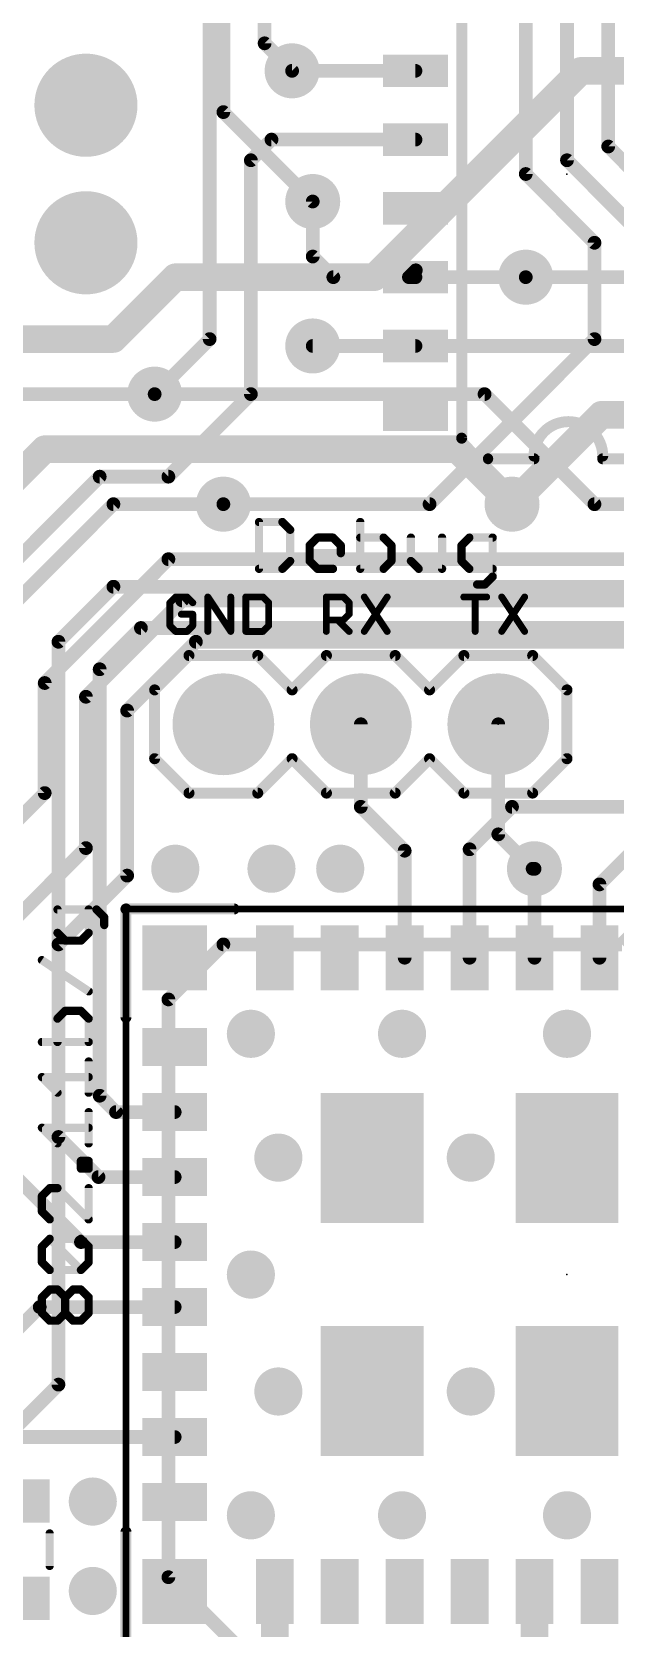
# Model space of a CAD drawing. Extents: x -20 to 87, y -17 to 53.
# Drawn here: x 34.56 to 45.34, y 7.44 to 36.91 of the extents above; entities that cross this region are included whole.
import ezdxf

# ---------------------------------------------------------------- set-up
doc = ezdxf.new("R2010")
doc.units = 0
for name, color, linetype in [('1', 12, 'CONTINUOUS'), ('16', 132, 'CONTINUOUS'), ('17', 110, 'CONTINUOUS'), ('18', 110, 'CONTINUOUS'), ('21', 41, 'CONTINUOUS'), ('23', 53, 'CONTINUOUS'), ('51', 53, 'CONTINUOUS')]:
    doc.layers.add(name, color=color, linetype=linetype)

# ---------------------------------------------------------------- blocks, each defined once
blk = doc.blocks.new('RECT')
blk.add_solid([(-0.5, -0.5), (0.5, -0.5), (-0.5, 0.5), (0.5, 0.5)])
blk = doc.blocks.new('ROUNDP')
at = {"const_width": 0.5}
blk.add_lwpolyline([(0, -0.25, 1), (0, 0.25, 1), (0, -0.25)], format="xyb", dxfattribs=at)
blk = doc.blocks.new('ROUNDV')
at = {"const_width": 0.5}
blk.add_lwpolyline([(0, -0.25, 1), (0, 0.25, 1), (0, -0.25)], format="xyb", dxfattribs=at)

msp = doc.modelspace()

# ---------------------------------------------------------------- linework, layer by layer
at = {"layer": '1'}
for points, const_width in [([(44.45, 34.544), (44.45, 41.91)], 0.254), ([(37.846, 31.242), (37.846, 41.148)], 0.254), ([(43.688, 34.29), (43.688, 40.132)], 0.254), ([(45.212, 34.798), (45.212, 39.878)], 0.254), ([(41.65, 36.195), (39.37, 36.195)], 0.254), ([(38.989, 34.925), (38.608, 34.544)], 0.254), ([(41.65, 34.925), (38.989, 34.925)], 0.254), ([(46.355, 33.655), (45.212, 34.798)], 0.254), ([(38.608, 34.544), (38.608, 30.226)], 0.254), ([(45.72, 33.274), (44.45, 34.544)], 0.254), ([(44.958, 33.02), (43.688, 34.29)], 0.254), ([(39.751, 32.766), (39.751, 33.782)], 0.254), ([(44.958, 33.02), (44.958, 31.242)], 0.254), ([(40.132, 32.385), (39.751, 32.766)], 0.254), ([(41.529, 32.385), (40.132, 32.385)], 0.254), ([(41.529, 32.385), (41.656, 32.512)], 0.254), ([(41.65, 32.385), (41.529, 32.385)], 0.254), ([(41.65, 32.385), (43.688, 32.385)], 0.254), ([(36.83, 30.226), (37.846, 31.242)], 0.254), ([(41.65, 31.115), (39.751, 31.115)], 0.254), ([(44.958, 31.242), (41.91, 28.194)], 0.254), ([(37.084, 28.702), (38.608, 30.226)], 0.254), ([(45.085, 29.845), (43.434, 28.194)], 0.508), ([(45.72, 29.845), (45.085, 29.845)], 0.508), ([(32.004, 24.892), (35.814, 28.702)], 0.254), ([(35.814, 28.702), (37.084, 28.702)], 0.254), ([(41.91, 28.194), (38.1, 28.194)], 0.254), ([(36.068, 26.67), (35.052, 25.654)], 0.254), ([(48.006, 26.67), (36.068, 26.67)], 0.254), ([(36.576, 25.908), (35.814, 25.146)], 0.254), ([(36.576, 25.908), (47.752, 25.908)], 0.254), ([(35.052, 16.51), (35.052, 25.654)], 0.254), ([(35.814, 17.272), (35.814, 25.146)], 0.254), ([(40.64, 24.13), (40.64, 22.606)], 0.254), ([(45.05, 21.174), (46.99, 23.114)], 0.254), ([(41.45, 21.796), (40.64, 22.606)], 0.254), ([(42.65, 21.822), (43.434, 22.606)], 0.254), ([(43.434, 22.606), (45.72, 22.606)], 0.254), ([(41.45, 19.82), (41.45, 21.796)], 0.254), ([(42.65, 19.82), (42.65, 21.822)], 0.254), ([(43.85, 21.461), (43.848, 21.463)], 0.254), ([(43.85, 19.82), (43.85, 21.461)], 0.254), ([(45.05, 19.82), (45.05, 21.174)], 0.254), ([(36.116, 16.97), (35.814, 17.272)], 0.254), ([(37.2, 16.97), (36.116, 16.97)], 0.254), ([(35.792, 15.77), (35.052, 16.51)], 0.254), ([(35.468, 14.57), (34.29, 15.748)], 0.254), ([(37.2, 15.77), (35.792, 15.77)], 0.254), ([(37.2, 14.57), (35.468, 14.57)], 0.254), ([(34.706, 13.37), (34.036, 12.7)], 0.254), ([(37.2, 13.37), (34.706, 13.37)], 0.254), ([(37.2, 10.97), (33.734, 10.97)], 0.254), ([(39.05, 8.12), (39.05, 6.162)], 0.508), ([(43.85, 8.12), (43.85, 7.02)], 0.508)]:
    msp.add_lwpolyline(points, dxfattribs=dict(at, const_width=const_width))
for points, const_width in [([(39.37, 36.2585, 1), (39.37, 36.1315)], 0.127), ([(41.65, 36.1315, 1), (41.65, 36.2585)], 0.127), ([(38.989, 34.9885, 1), (38.989, 34.8615)], 0.127), ([(39.0339, 34.8801, 1), (38.9441, 34.9699)], 0.127), ([(41.65, 34.8615, 1), (41.65, 34.9885)], 0.127), ([(45.2569, 34.8429, 1), (45.1671, 34.7531)], 0.127), ([(45.1485, 34.798, 1), (45.2755, 34.798)], 0.127), ([(38.6715, 34.544, 1), (38.5445, 34.544)], 0.127), ([(38.5631, 34.5889, 1), (38.6529, 34.4991)], 0.127), ([(44.4949, 34.5889, 1), (44.4051, 34.4991)], 0.127), ([(44.3865, 34.544, 1), (44.5135, 34.544)], 0.127), ([(43.7329, 34.3349, 1), (43.6431, 34.2451)], 0.127), ([(43.6245, 34.29, 1), (43.7515, 34.29)], 0.127), ([(39.8145, 33.782, 1), (39.6875, 33.782)], 0.127), ([(45.0215, 33.02, 1), (44.8945, 33.02)], 0.127), ([(44.9131, 32.9751, 1), (45.0029, 33.0649)], 0.127), ([(39.7959, 32.8109, 1), (39.7061, 32.7211)], 0.127), ([(39.6875, 32.766, 1), (39.8145, 32.766)], 0.127), ([(40.132, 32.4485, 1), (40.132, 32.3215)], 0.127), ([(40.0871, 32.3401, 1), (40.1769, 32.4299)], 0.127), ([(41.529, 32.4485, 1), (41.529, 32.3215)], 0.127), ([(41.4841, 32.4299, 1), (41.5739, 32.3401)], 0.127), ([(41.529, 32.3215, 1), (41.529, 32.4485)], 0.127), ([(41.65, 32.4485, 1), (41.65, 32.3215)], 0.127), ([(41.7009, 32.4671, 1), (41.6111, 32.5569)], 0.127), ([(41.65, 32.3215, 1), (41.65, 32.4485)], 0.127), ([(43.688, 32.3215, 1), (43.688, 32.4485)], 0.127), ([(37.7825, 31.242, 1), (37.9095, 31.242)], 0.127), ([(37.8909, 31.1971, 1), (37.8011, 31.2869)], 0.127), ([(39.751, 31.1785, 1), (39.751, 31.0515)], 0.127), ([(41.65, 31.0515, 1), (41.65, 31.1785)], 0.127), ([(44.8945, 31.242, 1), (45.0215, 31.242)], 0.127), ([(45.0029, 31.1971, 1), (44.9131, 31.2869)], 0.127), ([(36.7851, 30.2709, 1), (36.8749, 30.1811)], 0.127), ([(38.5445, 30.226, 1), (38.6715, 30.226)], 0.127), ([(38.6529, 30.1811, 1), (38.5631, 30.2709)], 0.127), ([(45.085, 29.972, 1), (45.085, 29.718)], 0.254), ([(45.1748, 29.7552, 1), (44.9952, 29.9348)], 0.254), ([(35.814, 28.7655, 1), (35.814, 28.6385)], 0.127), ([(35.8589, 28.6571, 1), (35.7691, 28.7469)], 0.127), ([(37.0391, 28.7469, 1), (37.1289, 28.6571)], 0.127), ([(37.084, 28.6385, 1), (37.084, 28.7655)], 0.127), ([(38.1, 28.2575, 1), (38.1, 28.1305)], 0.127), ([(41.8651, 28.2389, 1), (41.9549, 28.1491)], 0.127), ([(41.91, 28.1305, 1), (41.91, 28.2575)], 0.127), ([(43.3442, 28.2838, 1), (43.5238, 28.1042)], 0.254), ([(36.068, 26.7335, 1), (36.068, 26.6065)], 0.127), ([(36.1129, 26.6251, 1), (36.0231, 26.7149)], 0.127), ([(36.576, 25.9715, 1), (36.576, 25.8445)], 0.127), ([(36.6209, 25.8631, 1), (36.5311, 25.9529)], 0.127), ([(35.1155, 25.654, 1), (34.9885, 25.654)], 0.127), ([(35.0071, 25.6989, 1), (35.0969, 25.6091)], 0.127), ([(35.8775, 25.146, 1), (35.7505, 25.146)], 0.127), ([(35.7691, 25.1909, 1), (35.8589, 25.1011)], 0.127), ([(40.7035, 24.13, 1), (40.5765, 24.13)], 0.127), ([(40.6849, 22.6509, 1), (40.5951, 22.5611)], 0.127), ([(43.434, 22.6695, 1), (43.434, 22.5425)], 0.127), ([(43.4789, 22.5611, 1), (43.3891, 22.6509)], 0.127), ([(40.5765, 22.606, 1), (40.7035, 22.606)], 0.127), ([(41.5135, 21.796, 1), (41.3865, 21.796)], 0.127), ([(41.4051, 21.7511, 1), (41.4949, 21.8409)], 0.127), ([(42.7135, 21.822, 1), (42.5865, 21.822)], 0.127), ([(42.6051, 21.8669, 1), (42.6949, 21.7771)], 0.127), ([(43.8929, 21.5079, 1), (43.8031, 21.4181)], 0.127), ([(43.9135, 21.461, 1), (43.7865, 21.461)], 0.127), ([(43.8051, 21.4161, 1), (43.8949, 21.5059)], 0.127), ([(45.1135, 21.174, 1), (44.9865, 21.174)], 0.127), ([(45.0051, 21.2189, 1), (45.0949, 21.1291)], 0.127), ([(41.3865, 19.82, 1), (41.5135, 19.82)], 0.127), ([(42.5865, 19.82, 1), (42.7135, 19.82)], 0.127), ([(43.7865, 19.82, 1), (43.9135, 19.82)], 0.127), ([(44.9865, 19.82, 1), (45.1135, 19.82)], 0.127), ([(35.8589, 17.3169, 1), (35.7691, 17.2271)], 0.127), ([(35.7505, 17.272, 1), (35.8775, 17.272)], 0.127), ([(36.116, 17.0335, 1), (36.116, 16.9065)], 0.127), ([(37.2, 16.9065, 1), (37.2, 17.0335)], 0.127), ([(36.0711, 16.9251, 1), (36.1609, 17.0149)], 0.127), ([(35.0969, 16.5549, 1), (35.0071, 16.4651)], 0.127), ([(34.9885, 16.51, 1), (35.1155, 16.51)], 0.127), ([(35.792, 15.8335, 1), (35.792, 15.7065)], 0.127), ([(35.7471, 15.7251, 1), (35.8369, 15.8149)], 0.127), ([(37.2, 15.7065, 1), (37.2, 15.8335)], 0.127), ([(35.468, 14.6335, 1), (35.468, 14.5065)], 0.127), ([(35.4231, 14.5251, 1), (35.5129, 14.6149)], 0.127), ([(37.2, 14.5065, 1), (37.2, 14.6335)], 0.127), ([(34.706, 13.4335, 1), (34.706, 13.3065)], 0.127), ([(34.7509, 13.3251, 1), (34.6611, 13.4149)], 0.127), ([(37.2, 13.3065, 1), (37.2, 13.4335)], 0.127), ([(37.2, 10.9065, 1), (37.2, 11.0335)], 0.127), ([(39.177, 8.12, 1), (38.923, 8.12)], 0.254), ([(43.977, 8.12, 1), (43.723, 8.12)], 0.254)]:
    msp.add_lwpolyline(points, format="xyb", dxfattribs=dict(at, const_width=const_width))
at = {"layer": '16'}
for points, const_width in [([(38.862, 36.703), (38.862, 41.91)], 0.254), ([(38.1, 41.402), (38.1, 35.433)], 0.254), ([(38.862, 36.703), (39.37, 36.195)], 0.254), ([(44.704, 36.195), (40.894, 32.385)], 0.508), ([(44.704, 36.195), (49.149, 36.195)], 0.508), ([(38.1, 35.433), (39.751, 33.782)], 0.254), ([(36.068, 31.242), (37.211, 32.385)], 0.508), ([(40.894, 32.385), (37.211, 32.385)], 0.508), ([(43.688, 32.385), (50.419, 32.385)], 0.254), ([(33.782, 31.242), (36.068, 31.242)], 0.508), ([(50.419, 31.115), (39.751, 31.115)], 0.254), ([(36.83, 30.226), (34.29, 30.226)], 0.254), ([(42.926, 30.226), (36.83, 30.226)], 0.254), ([(44.958, 28.194), (42.926, 30.226)], 0.254), ([(34.798, 29.21), (30.734, 25.146)], 0.508), ([(42.418, 29.21), (34.798, 29.21)], 0.508), ([(42.418, 29.21), (43.434, 28.194)], 0.508), ([(33.274, 25.4), (36.068, 28.194)], 0.254), ([(36.068, 28.194), (38.1, 28.194)], 0.254), ([(44.958, 28.194), (47.244, 28.194)], 0.254), ([(34.798, 24.892), (37.084, 27.178)], 0.254), ([(37.084, 27.178), (49.53, 27.178)], 0.254), ([(35.56, 24.638), (37.338, 26.416)], 0.254), ([(37.338, 26.416), (49.784, 26.416)], 0.254), ([(36.322, 24.384), (37.592, 25.654)], 0.254), ([(37.592, 25.654), (50.038, 25.654)], 0.254), ([(45.466, 20.066), (50.8, 25.4)], 0.254), ([(34.798, 22.86), (34.798, 24.892)], 0.254), ([(35.56, 24.638), (35.56, 21.844)], 0.254), ([(36.322, 24.384), (36.322, 21.336)], 0.254), ([(43.18, 24.13), (43.18, 22.098)], 0.254), ([(34.798, 22.86), (32.258, 20.32)], 0.254), ([(43.815, 21.463), (43.18, 22.098)], 0.254), ([(35.56, 21.844), (32.512, 18.796)], 0.254), ([(43.848, 21.463), (43.815, 21.463)], 0.254), ([(36.322, 21.336), (35.052, 20.066)], 0.254), ([(35.052, 20.066), (35.052, 11.938)], 0.254), ([(37.084, 19.05), (38.1, 20.066)], 0.254), ([(38.1, 20.066), (45.466, 20.066)], 0.254), ([(37.084, 8.382), (37.084, 19.05)], 0.254), ([(35.052, 11.938), (34.036, 10.922)], 0.254), ([(39.37, 6.096), (37.084, 8.382)], 0.254)]:
    msp.add_lwpolyline(points, dxfattribs=dict(at, const_width=const_width))
for points, const_width in [([(38.9069, 36.7479, 1), (38.8171, 36.6581)], 0.127), ([(38.7985, 36.703, 1), (38.9255, 36.703)], 0.127), ([(39.3251, 36.1501, 1), (39.4149, 36.2399)], 0.127), ([(44.704, 36.322, 1), (44.704, 36.068)], 0.254), ([(44.7938, 36.1052, 1), (44.6142, 36.2848)], 0.254), ([(38.1449, 35.4779, 1), (38.0551, 35.3881)], 0.127), ([(38.0365, 35.433, 1), (38.1635, 35.433)], 0.127), ([(39.7061, 33.7371, 1), (39.7959, 33.8269)], 0.127), ([(37.211, 32.512, 1), (37.211, 32.258)], 0.254), ([(37.3008, 32.2952, 1), (37.1212, 32.4748)], 0.254), ([(40.8042, 32.4748, 1), (40.9838, 32.2952)], 0.254), ([(40.894, 32.258, 1), (40.894, 32.512)], 0.254), ([(43.688, 32.4485, 1), (43.688, 32.3215)], 0.127), ([(35.9782, 31.3318, 1), (36.1578, 31.1522)], 0.254), ([(36.068, 31.115, 1), (36.068, 31.369)], 0.254), ([(39.751, 31.1785, 1), (39.751, 31.0515)], 0.127), ([(36.83, 30.2895, 1), (36.83, 30.1625)], 0.127), ([(36.83, 30.1625, 1), (36.83, 30.2895)], 0.127), ([(42.9709, 30.2709, 1), (42.8811, 30.1811)], 0.127), ([(42.926, 30.1625, 1), (42.926, 30.2895)], 0.127), ([(34.798, 29.337, 1), (34.798, 29.083)], 0.254), ([(34.8878, 29.1202, 1), (34.7082, 29.2998)], 0.254), ([(42.5078, 29.2998, 1), (42.3282, 29.1202)], 0.254), ([(42.418, 29.083, 1), (42.418, 29.337)], 0.254), ([(36.068, 28.2575, 1), (36.068, 28.1305)], 0.127), ([(36.1129, 28.1491, 1), (36.0231, 28.2389)], 0.127), ([(38.1, 28.1305, 1), (38.1, 28.2575)], 0.127), ([(43.3442, 28.1042, 1), (43.5238, 28.2838)], 0.254), ([(44.958, 28.2575, 1), (44.958, 28.1305)], 0.127), ([(44.9131, 28.1491, 1), (45.0029, 28.2389)], 0.127), ([(37.084, 27.2415, 1), (37.084, 27.1145)], 0.127), ([(37.1289, 27.1331, 1), (37.0391, 27.2229)], 0.127), ([(37.338, 26.4795, 1), (37.338, 26.3525)], 0.127), ([(37.3829, 26.3711, 1), (37.2931, 26.4609)], 0.127), ([(37.592, 25.7175, 1), (37.592, 25.5905)], 0.127), ([(37.6369, 25.6091, 1), (37.5471, 25.6989)], 0.127), ([(34.8615, 24.892, 1), (34.7345, 24.892)], 0.127), ([(34.7531, 24.9369, 1), (34.8429, 24.8471)], 0.127), ([(35.6235, 24.638, 1), (35.4965, 24.638)], 0.127), ([(35.5151, 24.6829, 1), (35.6049, 24.5931)], 0.127), ([(36.3855, 24.384, 1), (36.2585, 24.384)], 0.127), ([(36.2771, 24.4289, 1), (36.3669, 24.3391)], 0.127), ([(43.2435, 24.13, 1), (43.1165, 24.13)], 0.127), ([(34.7345, 22.86, 1), (34.8615, 22.86)], 0.127), ([(34.8429, 22.8151, 1), (34.7531, 22.9049)], 0.127), ([(43.2249, 22.1429, 1), (43.1351, 22.0531)], 0.127), ([(43.1165, 22.098, 1), (43.2435, 22.098)], 0.127), ([(35.4965, 21.844, 1), (35.6235, 21.844)], 0.127), ([(35.6049, 21.7991, 1), (35.5151, 21.8889)], 0.127), ([(43.815, 21.5265, 1), (43.815, 21.3995)], 0.127), ([(43.7701, 21.4181, 1), (43.8599, 21.5079)], 0.127), ([(43.848, 21.3995, 1), (43.848, 21.5265)], 0.127), ([(36.2585, 21.336, 1), (36.3855, 21.336)], 0.127), ([(36.3669, 21.2911, 1), (36.2771, 21.3809)], 0.127), ([(35.1155, 20.066, 1), (34.9885, 20.066)], 0.127), ([(35.0071, 20.1109, 1), (35.0969, 20.0211)], 0.127), ([(38.1, 20.1295, 1), (38.1, 20.0025)], 0.127), ([(38.1449, 20.0211, 1), (38.0551, 20.1109)], 0.127), ([(37.1475, 19.05, 1), (37.0205, 19.05)], 0.127), ([(37.0391, 19.0949, 1), (37.1289, 19.0051)], 0.127), ([(34.9885, 11.938, 1), (35.1155, 11.938)], 0.127), ([(35.0969, 11.8931, 1), (35.0071, 11.9829)], 0.127), ([(37.1289, 8.4269, 1), (37.0391, 8.3371)], 0.127), ([(37.0205, 8.382, 1), (37.1475, 8.382)], 0.127)]:
    msp.add_lwpolyline(points, format="xyb", dxfattribs=dict(at, const_width=const_width))
at = {"layer": '21'}
for points, const_width in [([(42.5037, 39.1668), (42.5037, 29.4132)], 0.2032), ([(42.9974, 29.0322), (43.8404, 29.0322)], 0.2032), ([(46.1153, 29.0322), (45.1104, 29.0322)], 0.2032), ([(38.7584, 27.8645), (38.7584, 27.0002)], 0.1524), ([(39.1906, 27.8645), (38.7584, 27.8645)], 0.1524), ([(39.3346, 27.7205), (39.1906, 27.8645)], 0.1524), ([(39.3346, 27.1443), (39.3346, 27.7205)], 0.1524), ([(40.6294, 27.8645), (40.6294, 27.0002)], 0.1524), ([(39.6939, 27.4324), (39.838, 27.5764)], 0.1524), ([(39.6939, 27.1443), (39.6939, 27.4324)], 0.1524), ([(39.838, 27.5764), (40.1261, 27.5764)], 0.1524), ([(40.1261, 27.5764), (40.2701, 27.4324)], 0.1524), ([(40.2701, 27.4324), (40.2701, 27.2883)], 0.1524), ([(41.0616, 27.5764), (40.6294, 27.5764)], 0.1524), ([(41.2057, 27.4324), (41.0616, 27.5764)], 0.1524), ([(41.2057, 27.1443), (41.2057, 27.4324)], 0.1524), ([(41.565, 27.5764), (41.565, 27.1443)], 0.1524), ([(42.1412, 27.0002), (42.1412, 27.5764)], 0.1524), ([(42.6445, 27.5764), (42.5005, 27.4324)], 0.1524), ([(42.5005, 27.4324), (42.5005, 27.1443)], 0.1524), ([(43.0767, 27.5764), (42.6445, 27.5764)], 0.1524), ([(43.0767, 26.8561), (43.0767, 27.5764)], 0.1524), ([(39.1906, 27.0002), (39.3346, 27.1443)], 0.1524), ([(40.2701, 27.2883), (39.6939, 27.2883)], 0.1524), ([(39.838, 27.0002), (39.6939, 27.1443)], 0.1524), ([(41.0616, 27.0002), (41.2057, 27.1443)], 0.1524), ([(41.565, 27.1443), (41.709, 27.0002)], 0.1524), ([(42.5005, 27.1443), (42.6445, 27.0002)], 0.1524), ([(38.7584, 27.0002), (39.1906, 27.0002)], 0.1524), ([(40.1261, 27.0002), (39.838, 27.0002)], 0.1524), ([(40.6294, 27.0002), (41.0616, 27.0002)], 0.1524), ([(41.709, 27.0002), (42.1412, 27.0002)], 0.1524), ([(42.6445, 27.0002), (43.0767, 27.0002)], 0.1524), ([(42.9326, 26.7121), (43.0767, 26.8561)], 0.1524), ([(37.217, 26.48), (37.111, 26.3741)], 0.127), ([(37.4288, 26.48), (37.217, 26.48)], 0.127), ([(37.5347, 26.3741), (37.4288, 26.48)], 0.127), ([(37.8127, 25.8445), (37.8127, 26.48)], 0.127), ([(37.8127, 26.48), (38.2364, 25.8445)], 0.127), ([(38.2364, 25.8445), (38.2364, 26.48)], 0.127), ([(38.5143, 26.48), (38.5143, 25.8445)], 0.127), ([(38.8321, 26.48), (38.5143, 26.48)], 0.127), ([(38.938, 26.3741), (38.8321, 26.48)], 0.127), ([(40.0019, 25.8445), (40.0019, 26.48)], 0.127), ([(40.0019, 26.48), (40.3196, 26.48)], 0.127), ([(40.3196, 26.48), (40.4256, 26.3741)], 0.127), ([(40.7035, 26.48), (41.1272, 25.8445)], 0.127), ([(41.1272, 26.48), (40.7035, 25.8445)], 0.127), ([(42.5419, 26.48), (42.9656, 26.48)], 0.127), ([(42.7537, 25.8445), (42.7537, 26.48)], 0.127), ([(42.7886, 26.7121), (42.9326, 26.7121)], 0.1524), ([(43.2435, 26.48), (43.6672, 25.8445)], 0.127), ([(43.6672, 26.48), (43.2435, 25.8445)], 0.127), ([(37.111, 26.3741), (37.111, 25.9504)], 0.127), ([(38.938, 25.9504), (38.938, 26.3741)], 0.127), ([(40.4256, 26.3741), (40.4256, 26.1623)], 0.127), ([(37.111, 25.9504), (37.217, 25.8445)], 0.127), ([(37.5347, 26.1623), (37.3229, 26.1623)], 0.127), ([(37.4288, 25.8445), (37.5347, 25.9504)], 0.127), ([(37.5347, 25.9504), (37.5347, 26.1623)], 0.127), ([(38.8321, 25.8445), (38.938, 25.9504)], 0.127), ([(40.3196, 26.0563), (40.0019, 26.0563)], 0.127), ([(40.2137, 26.0563), (40.4256, 25.8445)], 0.127), ([(40.4256, 26.1623), (40.3196, 26.0563)], 0.127), ([(37.217, 25.8445), (37.4288, 25.8445)], 0.127), ([(38.5143, 25.8445), (38.8321, 25.8445)], 0.127), ([(36.83, 24.765), (37.465, 25.4)], 0.2032), ([(37.465, 25.4), (38.735, 25.4)], 0.2032), ([(38.735, 25.4), (39.37, 24.765)], 0.2032), ([(39.37, 24.765), (40.005, 25.4)], 0.2032), ([(40.005, 25.4), (41.275, 25.4)], 0.2032), ([(41.275, 25.4), (41.91, 24.765)], 0.2032), ([(41.91, 24.765), (42.545, 25.4)], 0.2032), ([(42.545, 25.4), (43.815, 25.4)], 0.2032), ([(44.45, 24.765), (43.815, 25.4)], 0.2032), ([(36.83, 23.495), (36.83, 24.765)], 0.2032), ([(44.45, 23.495), (44.45, 24.765)], 0.2032), ([(37.465, 22.86), (36.83, 23.495)], 0.2032), ([(39.37, 23.495), (38.735, 22.86)], 0.2032), ([(40.005, 22.86), (39.37, 23.495)], 0.2032), ([(41.91, 23.495), (41.275, 22.86)], 0.2032), ([(42.545, 22.86), (41.91, 23.495)], 0.2032), ([(43.815, 22.86), (44.45, 23.495)], 0.2032), ([(38.735, 22.86), (37.465, 22.86)], 0.2032), ([(41.275, 22.86), (40.005, 22.86)], 0.2032), ([(43.815, 22.86), (42.545, 22.86)], 0.2032), ([(35.7549, 20.7109), (35.0346, 20.7109)], 0.1524), ([(35.0346, 20.7109), (35.0346, 20.2787)], 0.1524), ([(35.6108, 20.2787), (35.6108, 20.7109)], 0.1524), ([(35.8989, 20.5668), (35.7549, 20.7109)], 0.1524), ([(35.8989, 20.4227), (35.8989, 20.5668)], 0.1524), ([(36.3, 18.72), (36.3, 20.72)], 0.2032), ([(36.3, 20.72), (38.3, 20.72)], 0.2032), ([(35.0346, 20.2787), (35.1786, 20.1346)], 0.1524), ([(35.4667, 20.1346), (35.6108, 20.2787)], 0.1524), ([(35.1786, 20.1346), (35.4667, 20.1346)], 0.1524), ([(35.6108, 19.1991), (34.7465, 19.7753)], 0.1524), ([(35.1786, 18.8398), (35.0346, 18.6958)], 0.1524), ([(35.4667, 18.8398), (35.1786, 18.8398)], 0.1524), ([(35.6108, 18.6958), (35.4667, 18.8398)], 0.1524), ([(35.0346, 18.6958), (35.0346, 18.2636)], 0.1524), ([(35.6108, 18.2636), (35.6108, 18.6958)], 0.1524), ([(34.7465, 18.2636), (35.6108, 18.2636)], 0.1524), ([(35.6108, 17.3281), (35.6108, 17.9043)], 0.1524), ([(35.0346, 17.3281), (34.7465, 17.6162)], 0.1524), ([(34.7465, 17.6162), (35.6108, 17.6162)], 0.1524), ([(35.6108, 16.3926), (35.6108, 16.9688)], 0.1524), ([(35.0346, 16.3926), (34.7465, 16.6807)], 0.1524), ([(34.7465, 16.6807), (35.6108, 16.6807)], 0.1524), ([(35.4667, 15.9248), (35.4667, 16.0689)], 0.1524), ([(35.4667, 16.0689), (35.6108, 16.0689)], 0.1524), ([(35.6108, 15.9248), (35.4667, 15.9248)], 0.1524), ([(35.6108, 16.0689), (35.6108, 15.9248)], 0.1524), ([(34.8905, 15.5655), (34.7465, 15.4214)], 0.1524), ([(35.0346, 15.5655), (34.8905, 15.5655)], 0.1524), ([(35.6108, 14.9893), (35.0346, 15.5655)], 0.1524), ([(35.6108, 15.5655), (35.6108, 14.9893)], 0.1524), ([(34.7465, 15.4214), (34.7465, 15.1333)], 0.1524), ([(34.7465, 15.1333), (34.8905, 14.9893)], 0.1524), ([(34.7465, 14.4859), (34.8905, 14.63)], 0.1524), ([(34.7465, 14.1978), (34.7465, 14.4859)], 0.1524), ([(34.8905, 14.63), (35.4667, 14.63)], 0.1524), ([(35.4667, 14.0538), (34.8905, 14.63)], 0.1524), ([(35.4667, 14.63), (35.6108, 14.4859)], 0.1524), ([(35.6108, 14.4859), (35.6108, 14.1978)], 0.1524), ([(34.8905, 14.0538), (34.7465, 14.1978)], 0.1524), ([(35.6108, 14.1978), (35.4667, 14.0538)], 0.1524), ([(35.4667, 14.0538), (34.8905, 14.0538)], 0.1524), ([(34.7465, 13.5504), (34.8905, 13.6945)], 0.1524), ([(34.7465, 13.2623), (34.7465, 13.5504)], 0.1524), ([(34.8905, 13.6945), (35.0346, 13.6945)], 0.1524), ([(35.0346, 13.6945), (35.1786, 13.5504)], 0.1524), ([(35.1786, 13.5504), (35.3227, 13.6945)], 0.1524), ([(35.1786, 13.2623), (35.1786, 13.5504)], 0.1524), ([(35.3227, 13.6945), (35.4667, 13.6945)], 0.1524), ([(35.4667, 13.6945), (35.6108, 13.5504)], 0.1524), ([(35.6108, 13.5504), (35.6108, 13.2623)], 0.1524), ([(34.8905, 13.1182), (34.7465, 13.2623)], 0.1524), ([(35.1786, 13.2623), (35.0346, 13.1182)], 0.1524), ([(35.3227, 13.1182), (35.1786, 13.2623)], 0.1524), ([(35.6108, 13.2623), (35.4667, 13.1182)], 0.1524), ([(35.0346, 13.1182), (34.8905, 13.1182)], 0.1524), ([(35.4667, 13.1182), (35.3227, 13.1182)], 0.1524), ([(34.89, 8.59), (34.89, 9.19)], 0.1524), ([(36.3, 7.22), (36.3, 9.22)], 0.2032)]:
    msp.add_lwpolyline(points, dxfattribs=dict(at, const_width=const_width))
for points, const_width in [([(45.1104, 29.083, 1), (43.8404, 29.083)], 0.2032), ([(42.5037, 29.4132, 0.4143), (42.9847, 29.0322)], 0.2032), ([(42.5542, 29.419, 1), (42.4532, 29.4074)], 0.1016), ([(42.4529, 29.4132, 1), (42.5545, 29.4132)], 0.1016), ([(42.9974, 29.083, 1), (42.9974, 28.9814)], 0.1016), ([(42.9906, 28.9817, 1), (42.9788, 29.0827)], 0.1016), ([(43.7896, 29.083, 1), (43.8912, 29.083)], 0.1016), ([(43.8404, 28.9814, 1), (43.8404, 29.083)], 0.1016), ([(45.0596, 29.083, 1), (45.1612, 29.083)], 0.1016), ([(45.1104, 29.083, 1), (45.1104, 28.9814)], 0.1016), ([(38.7965, 27.8645, 1), (38.7203, 27.8645)], 0.0762), ([(38.7584, 27.9026, 1), (38.7584, 27.8264)], 0.0762), ([(39.2175, 27.8915, 1), (39.1636, 27.8376)], 0.0762), ([(39.1906, 27.8264, 1), (39.1906, 27.9026)], 0.0762), ([(39.3727, 27.7205, 1), (39.2965, 27.7205)], 0.0762), ([(39.3077, 27.6935, 1), (39.3616, 27.7474)], 0.0762), ([(40.6675, 27.8645, 1), (40.5913, 27.8645)], 0.0762), ([(39.732, 27.4324, 1), (39.6558, 27.4324)], 0.0762), ([(39.667, 27.4593, 1), (39.7209, 27.4054)], 0.0762), ([(39.838, 27.6145, 1), (39.838, 27.5383)], 0.0762), ([(39.8649, 27.5495, 1), (39.811, 27.6034)], 0.0762), ([(40.153, 27.6034, 1), (40.0991, 27.5495)], 0.0762), ([(40.1261, 27.5383, 1), (40.1261, 27.6145)], 0.0762), ([(40.3082, 27.4324, 1), (40.232, 27.4324)], 0.0762), ([(40.2432, 27.4054, 1), (40.2971, 27.4593)], 0.0762), ([(40.6294, 27.6145, 1), (40.6294, 27.5383)], 0.0762), ([(41.0886, 27.6034, 1), (41.0347, 27.5495)], 0.0762), ([(41.0616, 27.5383, 1), (41.0616, 27.6145)], 0.0762), ([(41.2438, 27.4324, 1), (41.1676, 27.4324)], 0.0762), ([(41.1787, 27.4054, 1), (41.2326, 27.4593)], 0.0762), ([(41.6031, 27.5764, 1), (41.5269, 27.5764)], 0.0762), ([(42.1793, 27.5764, 1), (42.1031, 27.5764)], 0.0762), ([(42.4735, 27.4593, 1), (42.5274, 27.4054)], 0.0762), ([(42.5386, 27.4324, 1), (42.4624, 27.4324)], 0.0762), ([(42.6445, 27.6145, 1), (42.6445, 27.5383)], 0.0762), ([(42.6715, 27.5495, 1), (42.6176, 27.6034)], 0.0762), ([(43.1148, 27.5764, 1), (43.0386, 27.5764)], 0.0762), ([(43.0767, 27.5383, 1), (43.0767, 27.6145)], 0.0762), ([(39.2965, 27.1443, 1), (39.3727, 27.1443)], 0.0762), ([(39.3616, 27.1173, 1), (39.3077, 27.1712)], 0.0762), ([(39.6939, 27.3264, 1), (39.6939, 27.2502)], 0.0762), ([(39.7209, 27.1712, 1), (39.667, 27.1173)], 0.0762), ([(39.6558, 27.1443, 1), (39.732, 27.1443)], 0.0762), ([(40.232, 27.2883, 1), (40.3082, 27.2883)], 0.0762), ([(40.2701, 27.2502, 1), (40.2701, 27.3264)], 0.0762), ([(41.1676, 27.1443, 1), (41.2438, 27.1443)], 0.0762), ([(41.2326, 27.1173, 1), (41.1787, 27.1712)], 0.0762), ([(41.5919, 27.1712, 1), (41.538, 27.1173)], 0.0762), ([(41.5269, 27.1443, 1), (41.6031, 27.1443)], 0.0762), ([(42.5274, 27.1712, 1), (42.4735, 27.1173)], 0.0762), ([(42.4624, 27.1443, 1), (42.5386, 27.1443)], 0.0762), ([(38.7584, 27.0383, 1), (38.7584, 26.9621)], 0.0762), ([(38.7203, 27.0002, 1), (38.7965, 27.0002)], 0.0762), ([(39.1636, 27.0271, 1), (39.2175, 26.9733)], 0.0762), ([(39.1906, 26.9621, 1), (39.1906, 27.0383)], 0.0762), ([(39.838, 27.0383, 1), (39.838, 26.9621)], 0.0762), ([(39.811, 26.9733, 1), (39.8649, 27.0271)], 0.0762), ([(40.1261, 26.9621, 1), (40.1261, 27.0383)], 0.0762), ([(40.6294, 27.0383, 1), (40.6294, 26.9621)], 0.0762), ([(40.5913, 27.0002, 1), (40.6675, 27.0002)], 0.0762), ([(41.0347, 27.0271, 1), (41.0886, 26.9733)], 0.0762), ([(41.0616, 26.9621, 1), (41.0616, 27.0383)], 0.0762), ([(41.709, 27.0383, 1), (41.709, 26.9621)], 0.0762), ([(41.6821, 26.9733, 1), (41.736, 27.0271)], 0.0762), ([(42.1031, 27.0002, 1), (42.1793, 27.0002)], 0.0762), ([(42.1412, 26.9621, 1), (42.1412, 27.0383)], 0.0762), ([(42.6445, 27.0383, 1), (42.6445, 26.9621)], 0.0762), ([(42.6176, 26.9733, 1), (42.6715, 27.0271)], 0.0762), ([(43.0386, 26.8561, 1), (43.1148, 26.8561)], 0.0762), ([(43.1036, 26.8292, 1), (43.0498, 26.8831)], 0.0762), ([(43.0767, 26.9621, 1), (43.0767, 27.0383)], 0.0762), ([(37.217, 26.5118, 1), (37.217, 26.4483)], 0.0635), ([(37.2394, 26.4576, 1), (37.1945, 26.5025)], 0.0635), ([(37.4513, 26.5025, 1), (37.4064, 26.4576)], 0.0635), ([(37.4288, 26.4483, 1), (37.4288, 26.5118)], 0.0635), ([(37.8391, 26.4977, 1), (37.7863, 26.4624)], 0.0635), ([(37.8444, 26.48, 1), (37.7809, 26.48)], 0.0635), ([(38.2681, 26.48, 1), (38.2046, 26.48)], 0.0635), ([(38.5461, 26.48, 1), (38.4826, 26.48)], 0.0635), ([(38.5143, 26.5118, 1), (38.5143, 26.4483)], 0.0635), ([(38.8545, 26.5025, 1), (38.8096, 26.4576)], 0.0635), ([(38.8321, 26.4483, 1), (38.8321, 26.5118)], 0.0635), ([(40.0336, 26.48, 1), (39.9701, 26.48)], 0.0635), ([(40.0019, 26.5118, 1), (40.0019, 26.4483)], 0.0635), ([(40.3421, 26.5025, 1), (40.2972, 26.4576)], 0.0635), ([(40.3196, 26.4483, 1), (40.3196, 26.5118)], 0.0635), ([(40.7299, 26.4977, 1), (40.6771, 26.4624)], 0.0635), ([(41.1536, 26.4624, 1), (41.1008, 26.4977)], 0.0635), ([(42.5419, 26.5118, 1), (42.5419, 26.4483)], 0.0635), ([(42.7855, 26.48, 1), (42.722, 26.48)], 0.0635), ([(42.7886, 26.7502, 1), (42.7886, 26.674)], 0.0762), ([(42.9057, 26.739, 1), (42.9596, 26.6851)], 0.0762), ([(42.9326, 26.674, 1), (42.9326, 26.7502)], 0.0762), ([(42.9656, 26.4483, 1), (42.9656, 26.5118)], 0.0635), ([(43.2699, 26.4977, 1), (43.2171, 26.4624)], 0.0635), ([(43.6936, 26.4624, 1), (43.6408, 26.4977)], 0.0635), ([(37.1428, 26.3741, 1), (37.0793, 26.3741)], 0.0635), ([(37.0886, 26.3966, 1), (37.1335, 26.3517)], 0.0635), ([(37.5123, 26.3517, 1), (37.5572, 26.3966)], 0.0635), ([(38.9698, 26.3741, 1), (38.9063, 26.3741)], 0.0635), ([(38.9156, 26.3517, 1), (38.9605, 26.3966)], 0.0635), ([(40.4573, 26.3741, 1), (40.3938, 26.3741)], 0.0635), ([(40.4031, 26.3517, 1), (40.448, 26.3966)], 0.0635), ([(37.1335, 25.9729, 1), (37.0886, 25.928)], 0.0635), ([(37.0793, 25.9504, 1), (37.1428, 25.9504)], 0.0635), ([(37.3229, 26.194, 1), (37.3229, 26.1305)], 0.0635), ([(37.5665, 26.1623, 1), (37.503, 26.1623)], 0.0635), ([(37.503, 25.9504, 1), (37.5665, 25.9504)], 0.0635), ([(37.5572, 25.928, 1), (37.5123, 25.9729)], 0.0635), ([(37.5347, 26.1305, 1), (37.5347, 26.194)], 0.0635), ([(38.9063, 25.9504, 1), (38.9698, 25.9504)], 0.0635), ([(38.9605, 25.928, 1), (38.9156, 25.9729)], 0.0635), ([(40.0019, 26.0881, 1), (40.0019, 26.0246)], 0.0635), ([(40.2362, 26.0788, 1), (40.1913, 26.0339)], 0.0635), ([(40.2972, 26.0788, 1), (40.3421, 26.0339)], 0.0635), ([(40.3196, 26.0246, 1), (40.3196, 26.0881)], 0.0635), ([(40.3938, 26.1623, 1), (40.4573, 26.1623)], 0.0635), ([(40.448, 26.1398, 1), (40.4031, 26.1847)], 0.0635), ([(37.217, 25.8762, 1), (37.217, 25.8128)], 0.0635), ([(37.1945, 25.822, 1), (37.2394, 25.867)], 0.0635), ([(37.4064, 25.867, 1), (37.4513, 25.822)], 0.0635), ([(37.4288, 25.8128, 1), (37.4288, 25.8762)], 0.0635), ([(37.7809, 25.8445, 1), (37.8444, 25.8445)], 0.0635), ([(38.2046, 25.8445, 1), (38.2681, 25.8445)], 0.0635), ([(38.21, 25.8269, 1), (38.2628, 25.8621)], 0.0635), ([(38.5143, 25.8762, 1), (38.5143, 25.8128)], 0.0635), ([(38.4826, 25.8445, 1), (38.5461, 25.8445)], 0.0635), ([(38.8096, 25.867, 1), (38.8545, 25.822)], 0.0635), ([(38.8321, 25.8128, 1), (38.8321, 25.8762)], 0.0635), ([(39.9701, 25.8445, 1), (40.0336, 25.8445)], 0.0635), ([(40.4031, 25.822, 1), (40.448, 25.867)], 0.0635), ([(40.6771, 25.8621, 1), (40.7299, 25.8269)], 0.0635), ([(41.1008, 25.8269, 1), (41.1536, 25.8621)], 0.0635), ([(42.722, 25.8445, 1), (42.7855, 25.8445)], 0.0635), ([(43.2171, 25.8621, 1), (43.2699, 25.8269)], 0.0635), ([(43.6408, 25.8269, 1), (43.6936, 25.8621)], 0.0635), ([(37.465, 25.4508, 1), (37.465, 25.3492)], 0.1016), ([(37.5009, 25.3641, 1), (37.4291, 25.4359)], 0.1016), ([(38.7709, 25.4359, 1), (38.6991, 25.3641)], 0.1016), ([(38.735, 25.3492, 1), (38.735, 25.4508)], 0.1016), ([(40.005, 25.4508, 1), (40.005, 25.3492)], 0.1016), ([(40.0409, 25.3641, 1), (39.9691, 25.4359)], 0.1016), ([(41.3109, 25.4359, 1), (41.2391, 25.3641)], 0.1016), ([(41.275, 25.3492, 1), (41.275, 25.4508)], 0.1016), ([(42.545, 25.4508, 1), (42.545, 25.3492)], 0.1016), ([(42.5809, 25.3641, 1), (42.5091, 25.4359)], 0.1016), ([(43.8509, 25.4359, 1), (43.7791, 25.3641)], 0.1016), ([(43.815, 25.3492, 1), (43.815, 25.4508)], 0.1016), ([(36.8808, 24.765, 1), (36.7792, 24.765)], 0.1016), ([(36.7941, 24.8009, 1), (36.8659, 24.7291)], 0.1016), ([(39.3341, 24.8009, 1), (39.4059, 24.7291)], 0.1016), ([(39.3341, 24.7291, 1), (39.4059, 24.8009)], 0.1016), ([(41.8741, 24.8009, 1), (41.9459, 24.7291)], 0.1016), ([(41.8741, 24.7291, 1), (41.9459, 24.8009)], 0.1016), ([(44.5008, 24.765, 1), (44.3992, 24.765)], 0.1016), ([(44.4141, 24.7291, 1), (44.4859, 24.8009)], 0.1016), ([(36.8659, 23.5309, 1), (36.7941, 23.4591)], 0.1016), ([(39.4059, 23.5309, 1), (39.3341, 23.4591)], 0.1016), ([(39.4059, 23.4591, 1), (39.3341, 23.5309)], 0.1016), ([(41.9459, 23.5309, 1), (41.8741, 23.4591)], 0.1016), ([(41.9459, 23.4591, 1), (41.8741, 23.5309)], 0.1016), ([(44.4859, 23.4591, 1), (44.4141, 23.5309)], 0.1016), ([(36.7792, 23.495, 1), (36.8808, 23.495)], 0.1016), ([(44.3992, 23.495, 1), (44.5008, 23.495)], 0.1016), ([(37.465, 22.9108, 1), (37.465, 22.8092)], 0.1016), ([(37.4291, 22.8241, 1), (37.5009, 22.8959)], 0.1016), ([(38.6991, 22.8959, 1), (38.7709, 22.8241)], 0.1016), ([(38.735, 22.8092, 1), (38.735, 22.9108)], 0.1016), ([(40.005, 22.9108, 1), (40.005, 22.8092)], 0.1016), ([(39.9691, 22.8241, 1), (40.0409, 22.8959)], 0.1016), ([(41.2391, 22.8959, 1), (41.3109, 22.8241)], 0.1016), ([(41.275, 22.8092, 1), (41.275, 22.9108)], 0.1016), ([(42.545, 22.9108, 1), (42.545, 22.8092)], 0.1016), ([(42.5091, 22.8241, 1), (42.5809, 22.8959)], 0.1016), ([(43.7791, 22.8959, 1), (43.8509, 22.8241)], 0.1016), ([(43.815, 22.8092, 1), (43.815, 22.9108)], 0.1016), ([(35.0346, 20.749, 1), (35.0346, 20.6728)], 0.0762), ([(35.0727, 20.7109, 1), (34.9965, 20.7109)], 0.0762), ([(35.6489, 20.7109, 1), (35.5727, 20.7109)], 0.0762), ([(35.7818, 20.7378, 1), (35.7279, 20.6839)], 0.0762), ([(35.7549, 20.6728, 1), (35.7549, 20.749)], 0.0762), ([(35.937, 20.5668, 1), (35.8608, 20.5668)], 0.0762), ([(35.872, 20.5399, 1), (35.9259, 20.5937)], 0.0762), ([(36.3508, 20.72, 1), (36.2492, 20.72)], 0.1016), ([(36.3, 20.7708, 1), (36.3, 20.6692)], 0.1016), ([(38.3, 20.6692, 1), (38.3, 20.7708)], 0.1016), ([(35.0615, 20.3056, 1), (35.0076, 20.2517)], 0.0762), ([(35.6377, 20.2517, 1), (35.5839, 20.3056)], 0.0762), ([(35.8608, 20.4227, 1), (35.937, 20.4227)], 0.0762), ([(34.9965, 20.2787, 1), (35.0727, 20.2787)], 0.0762), ([(35.1786, 20.1727, 1), (35.1786, 20.0965)], 0.0762), ([(35.1517, 20.1077, 1), (35.2056, 20.1616)], 0.0762), ([(35.4398, 20.1616, 1), (35.4937, 20.1077)], 0.0762), ([(35.4667, 20.0965, 1), (35.4667, 20.1727)], 0.0762), ([(35.5727, 20.2787, 1), (35.6489, 20.2787)], 0.0762), ([(34.7676, 19.807, 1), (34.7253, 19.7436)], 0.0762), ([(35.5897, 19.1674, 1), (35.6319, 19.2308)], 0.0762), ([(35.1786, 18.8779, 1), (35.1786, 18.8017)], 0.0762), ([(35.2056, 18.8129, 1), (35.1517, 18.8668)], 0.0762), ([(35.4937, 18.8668, 1), (35.4398, 18.8129)], 0.0762), ([(35.4667, 18.8017, 1), (35.4667, 18.8779)], 0.0762), ([(35.0076, 18.7227, 1), (35.0615, 18.6688)], 0.0762), ([(35.0727, 18.6958, 1), (34.9965, 18.6958)], 0.0762), ([(35.6489, 18.6958, 1), (35.5727, 18.6958)], 0.0762), ([(35.5839, 18.6688, 1), (35.6377, 18.7227)], 0.0762), ([(36.2492, 18.72, 1), (36.3508, 18.72)], 0.1016), ([(34.7465, 18.3017, 1), (34.7465, 18.2255)], 0.0762), ([(34.9965, 18.2636, 1), (35.0727, 18.2636)], 0.0762), ([(35.5727, 18.2636, 1), (35.6489, 18.2636)], 0.0762), ([(35.6108, 18.2255, 1), (35.6108, 18.3017)], 0.0762), ([(35.6489, 17.9043, 1), (35.5727, 17.9043)], 0.0762), ([(34.7734, 17.6431, 1), (34.7195, 17.5892)], 0.0762), ([(34.7465, 17.6543, 1), (34.7465, 17.5781)], 0.0762), ([(35.6108, 17.5781, 1), (35.6108, 17.6543)], 0.0762), ([(35.0076, 17.3011, 1), (35.0615, 17.355)], 0.0762), ([(35.5727, 17.3281, 1), (35.6489, 17.3281)], 0.0762), ([(35.6489, 16.9688, 1), (35.5727, 16.9688)], 0.0762), ([(34.7734, 16.7076, 1), (34.7195, 16.6537)], 0.0762), ([(34.7465, 16.7188, 1), (34.7465, 16.6426)], 0.0762), ([(35.6108, 16.6426, 1), (35.6108, 16.7188)], 0.0762), ([(35.0076, 16.3656, 1), (35.0615, 16.4195)], 0.0762), ([(35.5727, 16.3926, 1), (35.6489, 16.3926)], 0.0762), ([(35.5048, 16.0689, 1), (35.4286, 16.0689)], 0.0762), ([(35.4667, 16.107, 1), (35.4667, 16.0308)], 0.0762), ([(35.4667, 15.9629, 1), (35.4667, 15.8867)], 0.0762), ([(35.4286, 15.9248, 1), (35.5048, 15.9248)], 0.0762), ([(35.6489, 16.0689, 1), (35.5727, 16.0689)], 0.0762), ([(35.5727, 15.9248, 1), (35.6489, 15.9248)], 0.0762), ([(35.6108, 16.0308, 1), (35.6108, 16.107)], 0.0762), ([(35.6108, 15.8867, 1), (35.6108, 15.9629)], 0.0762), ([(34.8905, 15.6036, 1), (34.8905, 15.5274)], 0.0762), ([(34.9175, 15.5386, 1), (34.8636, 15.5924)], 0.0762), ([(35.0615, 15.5924, 1), (35.0076, 15.5386)], 0.0762), ([(35.0346, 15.5274, 1), (35.0346, 15.6036)], 0.0762), ([(35.6489, 15.5655, 1), (35.5727, 15.5655)], 0.0762), ([(34.7195, 15.4484, 1), (34.7734, 15.3945)], 0.0762), ([(34.7846, 15.4214, 1), (34.7084, 15.4214)], 0.0762), ([(34.7734, 15.1603, 1), (34.7195, 15.1064)], 0.0762), ([(34.7084, 15.1333, 1), (34.7846, 15.1333)], 0.0762), ([(34.8636, 14.9623, 1), (34.9175, 15.0162)], 0.0762), ([(35.5839, 14.9623, 1), (35.6377, 15.0162)], 0.0762), ([(35.5727, 14.9893, 1), (35.6489, 14.9893)], 0.0762), ([(34.7195, 14.5129, 1), (34.7734, 14.459)], 0.0762), ([(34.7846, 14.4859, 1), (34.7084, 14.4859)], 0.0762), ([(34.8905, 14.6681, 1), (34.8905, 14.5919)], 0.0762), ([(34.9175, 14.6569, 1), (34.8636, 14.603)], 0.0762), ([(34.9175, 14.603, 1), (34.8636, 14.6569)], 0.0762), ([(35.4937, 14.6569, 1), (35.4398, 14.603)], 0.0762), ([(35.4667, 14.5919, 1), (35.4667, 14.6681)], 0.0762), ([(35.6489, 14.4859, 1), (35.5727, 14.4859)], 0.0762), ([(35.5839, 14.459, 1), (35.6377, 14.5129)], 0.0762), ([(34.7734, 14.2248, 1), (34.7195, 14.1709)], 0.0762), ([(34.7084, 14.1978, 1), (34.7846, 14.1978)], 0.0762), ([(35.5727, 14.1978, 1), (35.6489, 14.1978)], 0.0762), ([(35.6377, 14.1709, 1), (35.5839, 14.2248)], 0.0762), ([(34.8905, 14.0919, 1), (34.8905, 14.0157)], 0.0762), ([(34.8636, 14.0268, 1), (34.9175, 14.0807)], 0.0762), ([(35.4398, 14.0807, 1), (35.4937, 14.0268)], 0.0762), ([(35.4398, 14.0268, 1), (35.4937, 14.0807)], 0.0762), ([(35.4667, 14.0157, 1), (35.4667, 14.0919)], 0.0762), ([(34.7195, 13.5774, 1), (34.7734, 13.5235)], 0.0762), ([(34.7846, 13.5504, 1), (34.7084, 13.5504)], 0.0762), ([(34.8905, 13.7326, 1), (34.8905, 13.6564)], 0.0762), ([(34.9175, 13.6675, 1), (34.8636, 13.7214)], 0.0762), ([(35.0615, 13.7214, 1), (35.0076, 13.6675)], 0.0762), ([(35.0346, 13.6564, 1), (35.0346, 13.7326)], 0.0762), ([(35.2167, 13.5504, 1), (35.1405, 13.5504)], 0.0762), ([(35.1517, 13.5774, 1), (35.2056, 13.5235)], 0.0762), ([(35.1517, 13.5235, 1), (35.2056, 13.5774)], 0.0762), ([(35.3227, 13.7326, 1), (35.3227, 13.6564)], 0.0762), ([(35.3496, 13.6675, 1), (35.2957, 13.7214)], 0.0762), ([(35.4937, 13.7214, 1), (35.4398, 13.6675)], 0.0762), ([(35.4667, 13.6564, 1), (35.4667, 13.7326)], 0.0762), ([(35.6489, 13.5504, 1), (35.5727, 13.5504)], 0.0762), ([(35.5839, 13.5235, 1), (35.6377, 13.5774)], 0.0762), ([(34.7734, 13.2892, 1), (34.7195, 13.2354)], 0.0762), ([(34.7084, 13.2623, 1), (34.7846, 13.2623)], 0.0762), ([(35.1405, 13.2623, 1), (35.2167, 13.2623)], 0.0762), ([(35.2056, 13.2892, 1), (35.1517, 13.2354)], 0.0762), ([(35.2056, 13.2354, 1), (35.1517, 13.2892)], 0.0762), ([(35.5727, 13.2623, 1), (35.6489, 13.2623)], 0.0762), ([(35.6377, 13.2354, 1), (35.5839, 13.2892)], 0.0762), ([(34.8905, 13.1563, 1), (34.8905, 13.0801)], 0.0762), ([(34.8636, 13.0913, 1), (34.9175, 13.1452)], 0.0762), ([(35.0076, 13.1452, 1), (35.0615, 13.0913)], 0.0762), ([(35.0346, 13.0801, 1), (35.0346, 13.1563)], 0.0762), ([(35.3227, 13.1563, 1), (35.3227, 13.0801)], 0.0762), ([(35.2957, 13.0913, 1), (35.3496, 13.1452)], 0.0762), ([(35.4398, 13.1452, 1), (35.4937, 13.0913)], 0.0762), ([(35.4667, 13.0801, 1), (35.4667, 13.1563)], 0.0762), ([(34.9281, 9.19, 1), (34.8519, 9.19)], 0.0762), ([(36.3508, 9.22, 1), (36.2492, 9.22)], 0.1016), ([(34.8519, 8.59, 1), (34.9281, 8.59)], 0.0762)]:
    msp.add_lwpolyline(points, format="xyb", dxfattribs=dict(at, const_width=const_width))
at = {"layer": '23'}
for p in [(44.45, 34.29), (43.18, 24.13), (44.45, 13.97)]:
    msp.add_point(p, dxfattribs=at)
at = {"layer": '51', "const_width": 0.127}
for points in [[(36.3, 7.22), (36.3, 20.72)], [(36.3, 20.72), (52.6, 20.72)]]:
    msp.add_lwpolyline(points, dxfattribs=at)
at = {"layer": '51', "const_width": 0.0635}
for points in [[(36.3318, 20.72, 1), (36.2683, 20.72)], [(36.3, 20.7518, 1), (36.3, 20.6883)]]:
    msp.add_lwpolyline(points, format="xyb", dxfattribs=at)

# ---------------------------------------------------------------- block references
at = {"layer": '1'}
for p, xscale, yscale, rotation in [((41.65, 36.195), 0.6, 1.2, 90), ((41.65, 34.925), 0.6, 1.2, 90), ((41.65, 33.655), 0.6, 1.2, 90), ((41.65, 32.385), 0.6, 1.2, 90), ((41.65, 31.115), 0.6, 1.2, 90), ((41.65, 29.845), 0.6, 1.2, 90), ((37.2, 19.82), 1.2, 1.2, 270), ((39.05, 19.82), 1.2, 0.7, 270), ((40.25, 19.82), 1.2, 0.7, 270), ((41.45, 19.82), 1.2, 0.7, 270), ((42.65, 19.82), 1.2, 0.7, 270), ((43.85, 19.82), 1.2, 0.7, 270), ((45.05, 19.82), 1.2, 0.7, 270), ((40.85, 16.12), 2.4, 1.9, 270), ((44.45, 16.12), 2.4, 1.9, 270), ((40.85, 11.82), 2.4, 1.9, 270), ((44.45, 11.82), 2.4, 1.9, 270), ((34.29, 9.79), 0.8, 1.2, 90), ((37.2, 8.12), 1.2, 1.2, 270), ((39.05, 8.12), 1.2, 0.7, 270), ((40.25, 8.12), 1.2, 0.7, 270), ((41.45, 8.12), 1.2, 0.7, 270), ((42.65, 8.12), 1.2, 0.7, 270), ((43.85, 8.12), 1.2, 0.7, 270), ((45.05, 8.12), 1.2, 0.7, 270), ((34.29, 7.99), 0.8, 1.2, 90)]:
    msp.add_blockref('RECT', p, dxfattribs=dict(at, xscale=xscale, yscale=yscale, rotation=rotation))
at = {"layer": '1', "xscale": 1.2, "yscale": 0.7}
for p in [(37.2, 18.17), (37.2, 16.97), (37.2, 15.77), (37.2, 14.57), (37.2, 13.37), (37.2, 12.17), (37.2, 10.97), (37.2, 9.77)]:
    msp.add_blockref('RECT', p, dxfattribs=at)
at = {"layer": '17', "xscale": 1.8796, "yscale": 1.8796, "rotation": 270}
for p in [(38.1, 24.13), (38.1, 24.13), (40.64, 24.13), (40.64, 24.13), (43.18, 24.13), (43.18, 24.13)]:
    msp.add_blockref('ROUNDP', p, dxfattribs=at)
at = {"layer": '18'}
for p, xscale, yscale in [((39.37, 36.195), 1.016, 1.016), ((39.37, 36.195), 1.016, 1.016), ((35.56, 35.56), 1.905, 1.905), ((35.56, 35.56), 1.905, 1.905), ((39.751, 33.782), 1.016, 1.016), ((39.751, 33.782), 1.016, 1.016), ((35.56, 33.02), 1.905, 1.905), ((35.56, 33.02), 1.905, 1.905), ((43.688, 32.385), 1.016, 1.016), ((43.688, 32.385), 1.016, 1.016), ((39.751, 31.115), 1.016, 1.016), ((39.751, 31.115), 1.016, 1.016), ((36.83, 30.226), 1.016, 1.016), ((36.83, 30.226), 1.016, 1.016), ((38.1, 28.194), 1.016, 1.016), ((38.1, 28.194), 1.016, 1.016), ((43.434, 28.194), 1.016, 1.016), ((43.434, 28.194), 1.016, 1.016), ((37.211, 21.463), 0.889, 0.889), ((37.211, 21.463), 0.889, 0.889), ((38.989, 21.463), 0.889, 0.889), ((38.989, 21.463), 0.889, 0.889), ((40.259, 21.463), 0.889, 0.889), ((40.259, 21.463), 0.889, 0.889), ((43.848, 21.463), 1.016, 1.016), ((43.848, 21.463), 1.016, 1.016), ((38.608, 18.415), 0.889, 0.889), ((38.608, 18.415), 0.889, 0.889), ((41.402, 18.415), 0.889, 0.889), ((41.402, 18.415), 0.889, 0.889), ((44.45, 18.415), 0.889, 0.889), ((44.45, 18.415), 0.889, 0.889), ((39.116, 16.129), 0.889, 0.889), ((39.116, 16.129), 0.889, 0.889), ((42.672, 16.129), 0.889, 0.889), ((42.672, 16.129), 0.889, 0.889), ((38.608, 13.97), 0.889, 0.889), ((38.608, 13.97), 0.889, 0.889), ((39.116, 11.811), 0.889, 0.889), ((39.116, 11.811), 0.889, 0.889), ((42.672, 11.811), 0.889, 0.889), ((42.672, 11.811), 0.889, 0.889), ((35.687, 9.779), 0.889, 0.889), ((35.687, 9.779), 0.889, 0.889), ((38.608, 9.525), 0.889, 0.889), ((38.608, 9.525), 0.889, 0.889), ((41.402, 9.525), 0.889, 0.889), ((41.402, 9.525), 0.889, 0.889), ((44.45, 9.525), 0.889, 0.889), ((44.45, 9.525), 0.889, 0.889), ((35.687, 8.128), 0.889, 0.889), ((35.687, 8.128), 0.889, 0.889)]:
    msp.add_blockref('ROUNDV', p, dxfattribs=dict(at, xscale=xscale, yscale=yscale))
at = {"layer": '51', "xscale": 0.508}
for p, yscale, rotation in [((41.656, 36.195), 1.016, 90), ((41.656, 34.925), 1.016, 90), ((41.656, 33.655), 1.016, 90), ((41.656, 32.385), 1.016, 90), ((41.656, 31.115), 1.016, 90), ((41.6243, 29.845), 1.0795, 90), ((38.1, 24.13), 0.508, 180), ((40.64, 24.13), 0.508, 180), ((43.18, 24.13), 0.508, 180)]:
    msp.add_blockref('RECT', p, dxfattribs=dict(at, yscale=yscale, rotation=rotation))

doc.saveas('drawing.dxf')
